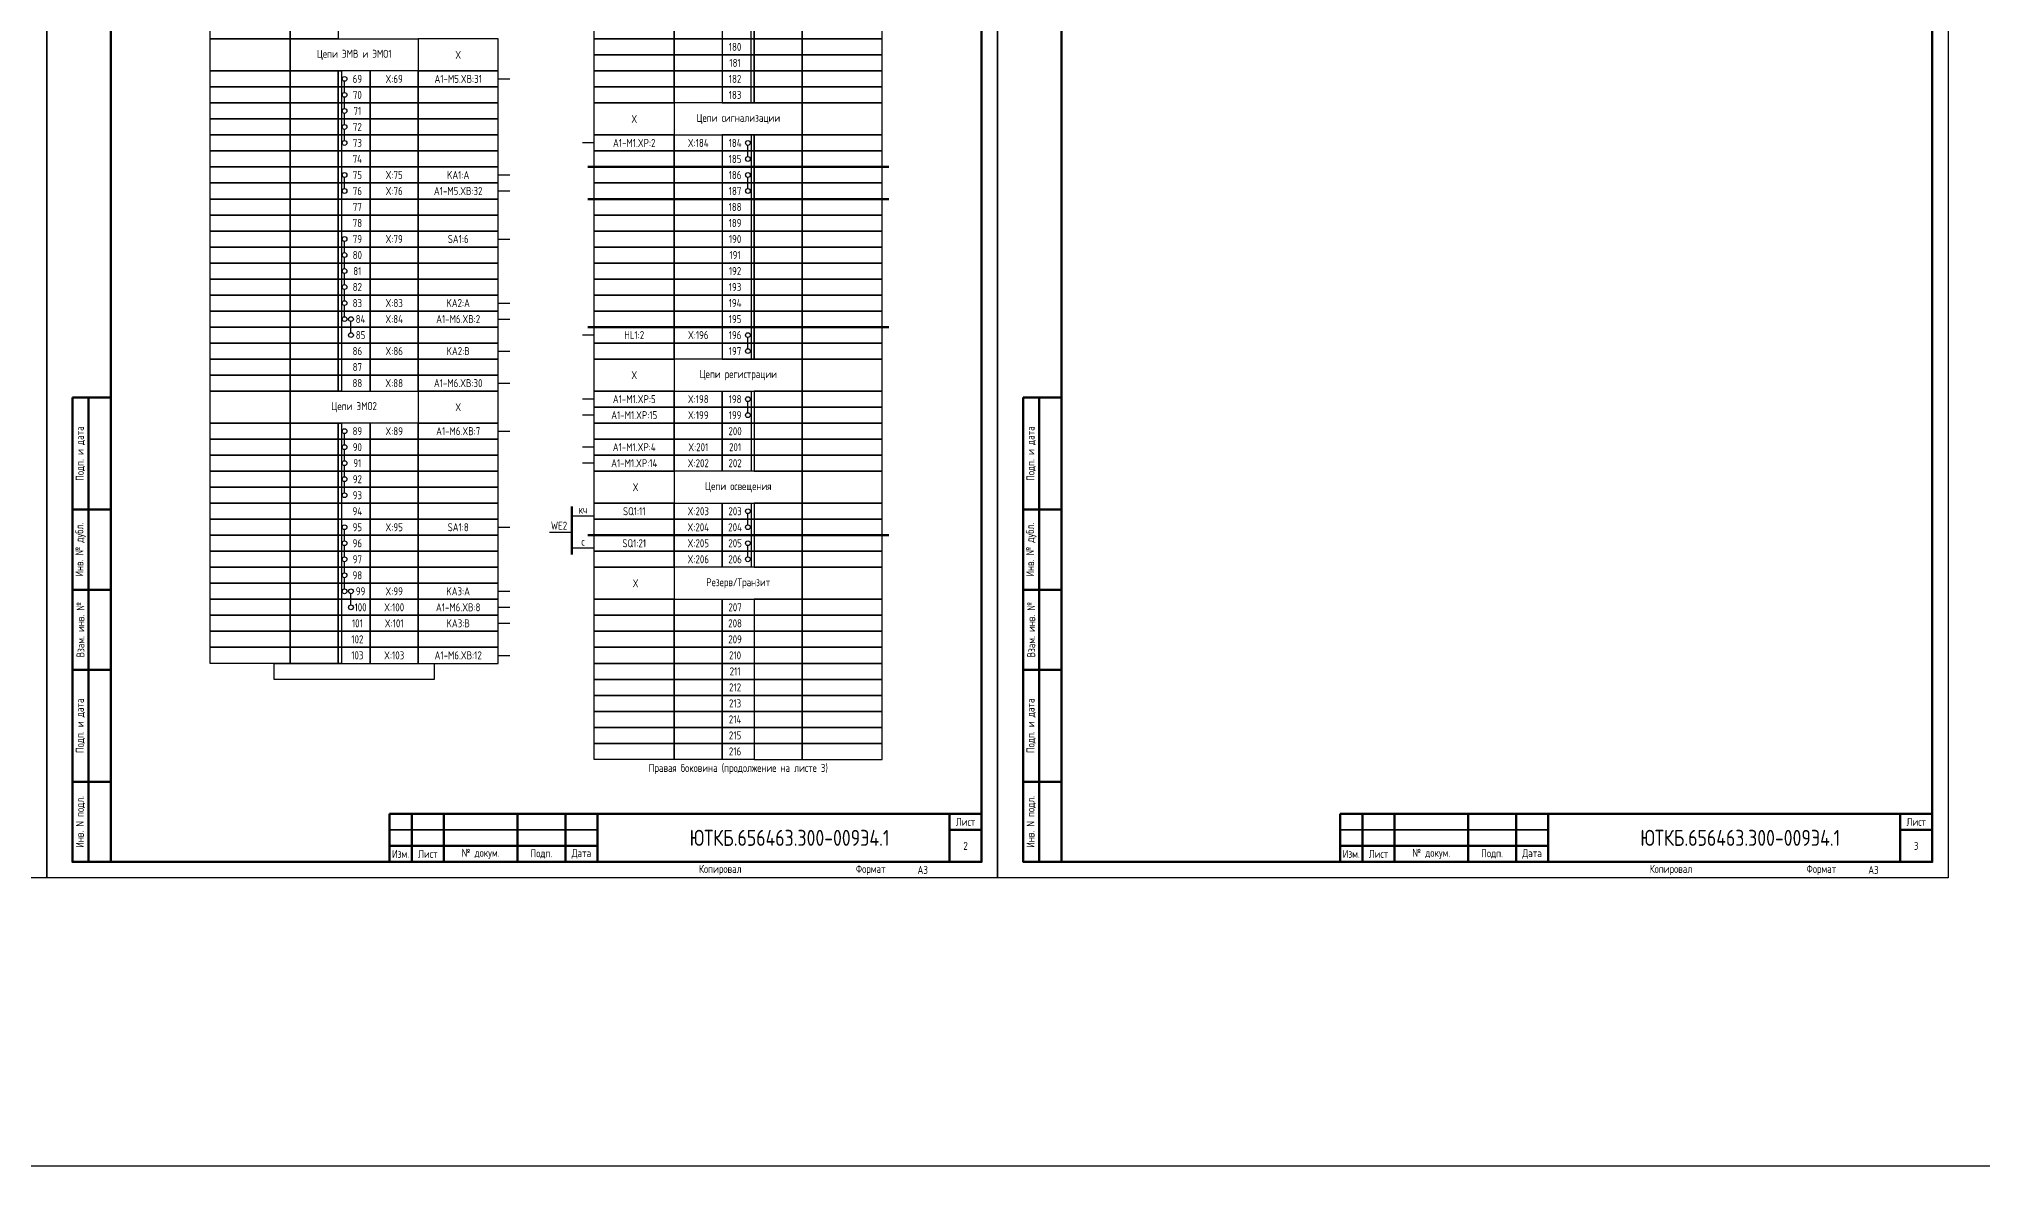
# Model space of a CAD drawing. Header units: millimetres. Extents: x -936 to 3453, y -90 to 618.
# Drawn here: x 2394 to 3002, y -90 to 262 of the extents above; entities that cross this region are included whole.
import ezdxf

# ---------------------------------------------------------------- set-up
doc = ezdxf.new("R2010")
doc.units = ezdxf.units.MM
doc.styles.add('Gost_type_A', font='GOST_A.TTF')

# ---------------------------------------------------------------- blocks, each defined once
blk = doc.blocks.new('Штамп левый нижний')
at = {"lineweight": 50}
for points in [[(-12, 145), (-7, 145), (-7, 110), (-12, 110)], [(-7, 145), (0, 145), (0, 110), (-7, 110)], [(-12, 110), (-7, 110), (-7, 85), (-12, 85)], [(-7, 110), (0, 110), (0, 85), (-7, 85)], [(-12, 85), (-7, 85), (-7, 60), (-12, 60)], [(-7, 85), (0, 85), (0, 60), (-7, 60)], [(-12, 60), (-7, 60), (-7, 25), (-12, 25)], [(-7, 60), (0, 60), (0, 25), (-7, 25)], [(-12, 25), (-7, 25), (-7, 0), (-12, 0)], [(-7, 25), (0, 25), (0, 0), (-7, 0)]]:
    blk.add_lwpolyline(points, close=True, dxfattribs=at)
at = {"char_height": 2.5, "attachment_point": 5, "rotation": 90, "style": 'Gost_type_A'}
for s, insert, width in [('Подп. и дата', (-9.5, 127.5), 35), ('Инв. № дубл.', (-9.5, 97.5), 25), ('Взам. инв. №', (-9.5, 72.5), 25), ('Подп. и дата', (-9.5, 42.5), 35), ('Инв. N подл.', (-9.5, 12.5), 25)]:
    blk.add_mtext(s, dxfattribs=dict(at, insert=insert, width=width))
blk = doc.blocks.new('Штамп малый нижний')
at = {"lineweight": 50}
for points in [[(-185, 15), (-178, 15), (-178, 5), (-185, 5)], [(-178, 15), (-168, 15), (-168, 5), (-178, 5)], [(-168, 15), (-145, 15), (-145, 5), (-168, 5)], [(-145, 15), (-130, 15), (-130, 5), (-145, 5)], [(-130, 15), (-120, 15), (-120, 5), (-130, 5)], [(-120, 15), (-10, 15), (-10, 0), (-120, 0)], [(-10, 15), (0, 15), (0, 10), (-10, 10)], [(-10, 10), (0, 10), (0, 0), (-10, 0)], [(-185, 5), (-178, 5), (-178, 0), (-185, 0)], [(-178, 5), (-168, 5), (-168, 0), (-178, 0)], [(-168, 5), (-145, 5), (-145, 0), (-168, 0)], [(-145, 5), (-130, 5), (-130, 0), (-145, 0)], [(-130, 5), (-120, 5), (-120, 0), (-130, 0)]]:
    blk.add_lwpolyline(points, close=True, dxfattribs=at)
for points in [[(-185, 15), (-178, 15), (-178, 10), (-185, 10)], [(-178, 15), (-168, 15), (-168, 10), (-178, 10)], [(-168, 15), (-145, 15), (-145, 10), (-168, 10)], [(-145, 15), (-130, 15), (-130, 10), (-145, 10)], [(-130, 15), (-120, 15), (-120, 10), (-130, 10)], [(-185, 10), (-178, 10), (-178, 5), (-185, 5)], [(-178, 10), (-168, 10), (-168, 5), (-178, 5)], [(-168, 10), (-145, 10), (-145, 5), (-168, 5)], [(-145, 10), (-130, 10), (-130, 5), (-145, 5)], [(-130, 10), (-120, 10), (-120, 5), (-130, 5)]]:
    blk.add_lwpolyline(points, close=True)
at = {"char_height": 2.5, "style": 'Gost_type_A'}
for s, insert, width, attachment_point in [('Лист', (-5, 12.5), 10, 5), ('Изм.', (-181.5, 2.5), 7, 5), ('Лист', (-173, 2.5), 10, 5), ('№ докум.', (-156.5, 2.5), 23, 5), ('Подп.', (-137.5, 2.5), 15, 5), ('Дата', (-125, 2.5), 10, 5), ('Копировал', (-75, -2.53), 13.1202, 6), ('Формат', (-30, -2.53), 13.1202, 6)]:
    blk.add_mtext(s, dxfattribs=dict(at, insert=insert, width=width, attachment_point=attachment_point))

msp = doc.modelspace()

# ---------------------------------------------------------------- linework, layer by layer
for p, q in [((2538, 249.5), (2541.62, 249.5)), ((2490, 245.25), (2490, 248.75)), ((2490, 240.25), (2490, 243.75)), ((2490, 235.25), (2490, 238.75)), ((2490, 230.25), (2490, 233.75)), ((2617, 232), (2617, 162)), ((2568, 229.5), (2564.38, 229.5)), ((2616, 225.25), (2616, 228.75)), ((2490, 215.25), (2490, 218.75)), ((2538, 219.5), (2541.62, 219.5)), ((2616, 215.25), (2616, 218.75)), ((2538, 214.5), (2541.62, 214.5)), ((2490, 195.25), (2490, 198.75)), ((2538, 199.5), (2541.62, 199.5)), ((2490, 190.25), (2490, 193.75)), ((2490, 185.25), (2490, 188.75)), ((2490, 180.25), (2490, 183.75)), ((2490, 175.25), (2490, 178.75)), ((2538, 179.5), (2541.62, 179.5)), ((2492, 170.25), (2492, 173.75)), ((2538, 174.5), (2541.62, 174.5)), ((2538, 164.5), (2541.62, 164.5)), ((2568, 169.5), (2564.38, 169.5)), ((2616, 165.25), (2616, 168.75)), ((2538, 154.5), (2541.62, 154.5)), ((2617, 152), (2617, 127)), ((2568, 149.5), (2564.38, 149.5)), ((2616, 145.25), (2616, 148.75)), ((2568, 144.5), (2564.38, 144.5)), ((2490, 135.25), (2490, 138.75)), ((2490, 130.25), (2490, 133.75)), ((2538, 139.5), (2541.62, 139.5)), ((2568, 134.5), (2564.38, 134.5)), ((2490, 125.25), (2490, 128.75)), ((2568, 129.5), (2564.38, 129.5)), ((2490, 120.25), (2490, 123.75)), ((2617, 117), (2617, 107)), ((2538, 109.5), (2541.62, 109.5)), ((2568, 113), (2561, 113)), ((2616, 110.25), (2616, 113.75)), ((2490, 105.25), (2490, 108.75)), ((2490, 100.25), (2490, 103.75)), ((2554, 108), (2561, 108)), ((2616, 100.25), (2616, 103.75)), ((2617, 107), (2617, 97)), ((2490, 95.25), (2490, 98.75)), ((2568, 103), (2561, 103)), ((2490, 90.25), (2490, 93.75)), ((2492, 85.25), (2492, 88.75)), ((2538, 89.5), (2541.62, 89.5)), ((2538, 84.5), (2541.62, 84.5)), ((2538, 79.5), (2541.62, 79.5)), ((2538, 69.5), (2541.62, 69.5))]:
    msp.add_line(p, q)
at = {"lineweight": 50}
for p, q in [((2566, 222), (2660, 222)), ((2566, 212), (2660, 212)), ((2566, 172), (2660, 172)), ((2561, 101), (2561, 116)), ((2660, 107), (2566, 107))]:
    msp.add_line(p, q, dxfattribs=at)
for points in [[(-936, 618), (3453, 618), (3453, -90), (-936, -90)], [(2397, 420), (2397, 0), (2100, 0), (2100, 420)], [(2694, 420), (2694, 0), (2397, 0), (2397, 420)], [(2991, 420), (2991, 0), (2694, 0), (2694, 420)], [(2618, 242), (2617, 242), (2617, 392), (2618, 392)], [(2448, 267), (2473, 267), (2473, 262), (2448, 262)], [(2448, 262), (2473, 262), (2473, 252), (2448, 252)], [(2473, 267), (2488, 267), (2488, 262), (2473, 262)], [(2473, 262), (2513, 262), (2513, 252), (2473, 252)], [(2538, 262), (2513, 262), (2513, 252), (2538, 252)], [(2568, 267), (2593, 267), (2593, 262), (2568, 262)], [(2568, 262), (2593, 262), (2593, 257), (2568, 257)], [(2593, 267), (2608, 267), (2608, 262), (2593, 262)], [(2593, 262), (2608, 262), (2608, 257), (2593, 257)], [(2618, 267), (2608, 267), (2608, 262), (2618, 262)], [(2618, 262), (2608, 262), (2608, 257), (2618, 257)], [(2633, 267), (2618, 267), (2618, 262), (2633, 262)], [(2633, 262), (2618, 262), (2618, 257), (2633, 257)], [(2658, 267), (2633, 267), (2633, 262), (2658, 262)], [(2658, 262), (2633, 262), (2633, 257), (2658, 257)], [(2568, 257), (2593, 257), (2593, 252), (2568, 252)], [(2593, 257), (2608, 257), (2608, 252), (2593, 252)], [(2618, 257), (2608, 257), (2608, 252), (2618, 252)], [(2633, 257), (2618, 257), (2618, 252), (2633, 252)], [(2658, 257), (2633, 257), (2633, 252), (2658, 252)], [(2448, 252), (2473, 252), (2473, 247), (2448, 247)], [(2473, 252), (2488, 252), (2488, 247), (2473, 247)], [(2498, 252), (2488, 252), (2488, 247), (2498, 247)], [(2488, 252), (2489, 252), (2489, 247), (2488, 247)], [(2513, 252), (2498, 252), (2498, 247), (2513, 247)], [(2538, 252), (2513, 252), (2513, 247), (2538, 247)], [(2568, 252), (2593, 252), (2593, 247), (2568, 247)], [(2593, 252), (2608, 252), (2608, 247), (2593, 247)], [(2618, 252), (2608, 252), (2608, 247), (2618, 247)], [(2633, 252), (2618, 252), (2618, 247), (2633, 247)], [(2658, 252), (2633, 252), (2633, 247), (2658, 247)], [(2448, 247), (2473, 247), (2473, 242), (2448, 242)], [(2473, 247), (2488, 247), (2488, 242), (2473, 242)], [(2498, 247), (2488, 247), (2488, 242), (2498, 242)], [(2488, 247), (2489, 247), (2489, 242), (2488, 242)], [(2513, 247), (2498, 247), (2498, 242), (2513, 242)], [(2538, 247), (2513, 247), (2513, 242), (2538, 242)], [(2568, 247), (2593, 247), (2593, 242), (2568, 242)], [(2593, 247), (2608, 247), (2608, 242), (2593, 242)], [(2618, 247), (2608, 247), (2608, 242), (2618, 242)], [(2633, 247), (2618, 247), (2618, 242), (2633, 242)], [(2658, 247), (2633, 247), (2633, 242), (2658, 242)], [(2448, 242), (2473, 242), (2473, 237), (2448, 237)], [(2448, 237), (2473, 237), (2473, 232), (2448, 232)], [(2473, 242), (2488, 242), (2488, 237), (2473, 237)], [(2473, 237), (2488, 237), (2488, 232), (2473, 232)], [(2498, 242), (2488, 242), (2488, 237), (2498, 237)], [(2488, 242), (2489, 242), (2489, 237), (2488, 237)], [(2498, 237), (2488, 237), (2488, 232), (2498, 232)], [(2488, 237), (2489, 237), (2489, 232), (2488, 232)], [(2513, 242), (2498, 242), (2498, 237), (2513, 237)], [(2513, 237), (2498, 237), (2498, 232), (2513, 232)], [(2538, 242), (2513, 242), (2513, 237), (2538, 237)], [(2538, 237), (2513, 237), (2513, 232), (2538, 232)], [(2568, 242), (2593, 242), (2593, 232), (2568, 232)], [(2633, 242), (2593, 242), (2593, 232), (2633, 232)], [(2658, 242), (2633, 242), (2633, 232), (2658, 232)], [(2448, 232), (2473, 232), (2473, 227), (2448, 227)], [(2473, 232), (2488, 232), (2488, 227), (2473, 227)], [(2498, 232), (2488, 232), (2488, 227), (2498, 227)], [(2488, 232), (2489, 232), (2489, 227), (2488, 227)], [(2513, 232), (2498, 232), (2498, 227), (2513, 227)], [(2538, 232), (2513, 232), (2513, 227), (2538, 227)], [(2568, 232), (2593, 232), (2593, 227), (2568, 227)], [(2593, 232), (2608, 232), (2608, 227), (2593, 227)], [(2618, 232), (2608, 232), (2608, 227), (2618, 227)], [(2633, 232), (2618, 232), (2618, 227), (2633, 227)], [(2658, 232), (2633, 232), (2633, 227), (2658, 227)], [(2448, 227), (2473, 227), (2473, 222), (2448, 222)], [(2473, 227), (2488, 227), (2488, 222), (2473, 222)], [(2498, 227), (2488, 227), (2488, 222), (2498, 222)], [(2488, 227), (2489, 227), (2489, 222), (2488, 222)], [(2513, 227), (2498, 227), (2498, 222), (2513, 222)], [(2538, 227), (2513, 227), (2513, 222), (2538, 222)], [(2568, 227), (2593, 227), (2593, 222), (2568, 222)], [(2593, 227), (2608, 227), (2608, 222), (2593, 222)], [(2618, 227), (2608, 227), (2608, 222), (2618, 222)], [(2633, 227), (2618, 227), (2618, 222), (2633, 222)], [(2658, 227), (2633, 227), (2633, 222), (2658, 222)], [(2448, 222), (2473, 222), (2473, 217), (2448, 217)], [(2473, 222), (2488, 222), (2488, 217), (2473, 217)], [(2498, 222), (2488, 222), (2488, 217), (2498, 217)], [(2488, 222), (2489, 222), (2489, 217), (2488, 217)], [(2513, 222), (2498, 222), (2498, 217), (2513, 217)], [(2538, 222), (2513, 222), (2513, 217), (2538, 217)], [(2568, 222), (2593, 222), (2593, 217), (2568, 217)], [(2593, 222), (2608, 222), (2608, 217), (2593, 217)], [(2618, 222), (2608, 222), (2608, 217), (2618, 217)], [(2633, 222), (2618, 222), (2618, 217), (2633, 217)], [(2658, 222), (2633, 222), (2633, 217), (2658, 217)], [(2448, 217), (2473, 217), (2473, 212), (2448, 212)], [(2473, 217), (2488, 217), (2488, 212), (2473, 212)], [(2498, 217), (2488, 217), (2488, 212), (2498, 212)], [(2488, 217), (2489, 217), (2489, 212), (2488, 212)], [(2513, 217), (2498, 217), (2498, 212), (2513, 212)], [(2538, 217), (2513, 217), (2513, 212), (2538, 212)], [(2568, 217), (2593, 217), (2593, 212), (2568, 212)], [(2593, 217), (2608, 217), (2608, 212), (2593, 212)], [(2618, 217), (2608, 217), (2608, 212), (2618, 212)], [(2633, 217), (2618, 217), (2618, 212), (2633, 212)], [(2658, 217), (2633, 217), (2633, 212), (2658, 212)], [(2448, 212), (2473, 212), (2473, 207), (2448, 207)], [(2448, 207), (2473, 207), (2473, 202), (2448, 202)], [(2473, 212), (2488, 212), (2488, 207), (2473, 207)], [(2473, 207), (2488, 207), (2488, 202), (2473, 202)], [(2498, 212), (2488, 212), (2488, 207), (2498, 207)], [(2488, 212), (2489, 212), (2489, 207), (2488, 207)], [(2498, 207), (2488, 207), (2488, 202), (2498, 202)], [(2488, 207), (2489, 207), (2489, 202), (2488, 202)], [(2513, 212), (2498, 212), (2498, 207), (2513, 207)], [(2513, 207), (2498, 207), (2498, 202), (2513, 202)], [(2538, 212), (2513, 212), (2513, 207), (2538, 207)], [(2538, 207), (2513, 207), (2513, 202), (2538, 202)], [(2568, 212), (2593, 212), (2593, 207), (2568, 207)], [(2568, 207), (2593, 207), (2593, 202), (2568, 202)], [(2593, 212), (2608, 212), (2608, 207), (2593, 207)], [(2593, 207), (2608, 207), (2608, 202), (2593, 202)], [(2618, 212), (2608, 212), (2608, 207), (2618, 207)], [(2618, 207), (2608, 207), (2608, 202), (2618, 202)], [(2633, 212), (2618, 212), (2618, 207), (2633, 207)], [(2633, 207), (2618, 207), (2618, 202), (2633, 202)], [(2658, 212), (2633, 212), (2633, 207), (2658, 207)], [(2658, 207), (2633, 207), (2633, 202), (2658, 202)], [(2448, 202), (2473, 202), (2473, 197), (2448, 197)], [(2473, 202), (2488, 202), (2488, 197), (2473, 197)], [(2498, 202), (2488, 202), (2488, 197), (2498, 197)], [(2488, 202), (2489, 202), (2489, 197), (2488, 197)], [(2513, 202), (2498, 202), (2498, 197), (2513, 197)], [(2538, 202), (2513, 202), (2513, 197), (2538, 197)], [(2568, 202), (2593, 202), (2593, 197), (2568, 197)], [(2593, 202), (2608, 202), (2608, 197), (2593, 197)], [(2618, 202), (2608, 202), (2608, 197), (2618, 197)], [(2633, 202), (2618, 202), (2618, 197), (2633, 197)], [(2658, 202), (2633, 202), (2633, 197), (2658, 197)], [(2448, 197), (2473, 197), (2473, 192), (2448, 192)], [(2473, 197), (2488, 197), (2488, 192), (2473, 192)], [(2498, 197), (2488, 197), (2488, 192), (2498, 192)], [(2488, 197), (2489, 197), (2489, 192), (2488, 192)], [(2513, 197), (2498, 197), (2498, 192), (2513, 192)], [(2538, 197), (2513, 197), (2513, 192), (2538, 192)], [(2568, 197), (2593, 197), (2593, 192), (2568, 192)], [(2593, 197), (2608, 197), (2608, 192), (2593, 192)], [(2618, 197), (2608, 197), (2608, 192), (2618, 192)], [(2633, 197), (2618, 197), (2618, 192), (2633, 192)], [(2658, 197), (2633, 197), (2633, 192), (2658, 192)], [(2448, 192), (2473, 192), (2473, 187), (2448, 187)], [(2473, 192), (2488, 192), (2488, 187), (2473, 187)], [(2498, 192), (2488, 192), (2488, 187), (2498, 187)], [(2488, 192), (2489, 192), (2489, 187), (2488, 187)], [(2513, 192), (2498, 192), (2498, 187), (2513, 187)], [(2538, 192), (2513, 192), (2513, 187), (2538, 187)], [(2568, 192), (2593, 192), (2593, 187), (2568, 187)], [(2593, 192), (2608, 192), (2608, 187), (2593, 187)], [(2618, 192), (2608, 192), (2608, 187), (2618, 187)], [(2633, 192), (2618, 192), (2618, 187), (2633, 187)], [(2658, 192), (2633, 192), (2633, 187), (2658, 187)], [(2448, 187), (2473, 187), (2473, 182), (2448, 182)], [(2473, 187), (2488, 187), (2488, 182), (2473, 182)], [(2498, 187), (2488, 187), (2488, 182), (2498, 182)], [(2488, 187), (2489, 187), (2489, 182), (2488, 182)], [(2513, 187), (2498, 187), (2498, 182), (2513, 182)], [(2538, 187), (2513, 187), (2513, 182), (2538, 182)], [(2568, 187), (2593, 187), (2593, 182), (2568, 182)], [(2593, 187), (2608, 187), (2608, 182), (2593, 182)], [(2618, 187), (2608, 187), (2608, 182), (2618, 182)], [(2633, 187), (2618, 187), (2618, 182), (2633, 182)], [(2658, 187), (2633, 187), (2633, 182), (2658, 182)], [(2448, 182), (2473, 182), (2473, 177), (2448, 177)], [(2448, 177), (2473, 177), (2473, 172), (2448, 172)], [(2473, 182), (2488, 182), (2488, 177), (2473, 177)], [(2473, 177), (2488, 177), (2488, 172), (2473, 172)], [(2498, 182), (2488, 182), (2488, 177), (2498, 177)], [(2488, 182), (2489, 182), (2489, 177), (2488, 177)], [(2498, 177), (2488, 177), (2488, 172), (2498, 172)], [(2488, 177), (2489, 177), (2489, 172), (2488, 172)], [(2513, 182), (2498, 182), (2498, 177), (2513, 177)], [(2513, 177), (2498, 177), (2498, 172), (2513, 172)], [(2538, 182), (2513, 182), (2513, 177), (2538, 177)], [(2538, 177), (2513, 177), (2513, 172), (2538, 172)], [(2568, 182), (2593, 182), (2593, 177), (2568, 177)], [(2568, 177), (2593, 177), (2593, 172), (2568, 172)], [(2593, 182), (2608, 182), (2608, 177), (2593, 177)], [(2593, 177), (2608, 177), (2608, 172), (2593, 172)], [(2618, 182), (2608, 182), (2608, 177), (2618, 177)], [(2618, 177), (2608, 177), (2608, 172), (2618, 172)], [(2633, 182), (2618, 182), (2618, 177), (2633, 177)], [(2633, 177), (2618, 177), (2618, 172), (2633, 172)], [(2658, 182), (2633, 182), (2633, 177), (2658, 177)], [(2658, 177), (2633, 177), (2633, 172), (2658, 172)], [(2448, 172), (2473, 172), (2473, 167), (2448, 167)], [(2473, 172), (2488, 172), (2488, 167), (2473, 167)], [(2498, 172), (2488, 172), (2488, 167), (2498, 167)], [(2488, 172), (2489, 172), (2489, 167), (2488, 167)], [(2513, 172), (2498, 172), (2498, 167), (2513, 167)], [(2538, 172), (2513, 172), (2513, 167), (2538, 167)], [(2568, 172), (2593, 172), (2593, 167), (2568, 167)], [(2593, 172), (2608, 172), (2608, 167), (2593, 167)], [(2618, 172), (2608, 172), (2608, 167), (2618, 167)], [(2633, 172), (2618, 172), (2618, 167), (2633, 167)], [(2658, 172), (2633, 172), (2633, 167), (2658, 167)], [(2448, 167), (2473, 167), (2473, 162), (2448, 162)], [(2473, 167), (2488, 167), (2488, 162), (2473, 162)], [(2498, 167), (2488, 167), (2488, 162), (2498, 162)], [(2488, 167), (2489, 167), (2489, 162), (2488, 162)], [(2513, 167), (2498, 167), (2498, 162), (2513, 162)], [(2538, 167), (2513, 167), (2513, 162), (2538, 162)], [(2568, 167), (2593, 167), (2593, 162), (2568, 162)], [(2593, 167), (2608, 167), (2608, 162), (2593, 162)], [(2618, 167), (2608, 167), (2608, 162), (2618, 162)], [(2633, 167), (2618, 167), (2618, 162), (2633, 162)], [(2658, 167), (2633, 167), (2633, 162), (2658, 162)], [(2448, 162), (2473, 162), (2473, 157), (2448, 157)], [(2473, 162), (2488, 162), (2488, 157), (2473, 157)], [(2498, 162), (2488, 162), (2488, 157), (2498, 157)], [(2488, 162), (2489, 162), (2489, 157), (2488, 157)], [(2513, 162), (2498, 162), (2498, 157), (2513, 157)], [(2538, 162), (2513, 162), (2513, 157), (2538, 157)], [(2568, 162), (2593, 162), (2593, 152), (2568, 152)], [(2633, 162), (2593, 162), (2593, 152), (2633, 152)], [(2658, 162), (2633, 162), (2633, 152), (2658, 152)], [(2448, 157), (2473, 157), (2473, 152), (2448, 152)], [(2448, 152), (2473, 152), (2473, 142), (2448, 142)], [(2473, 157), (2488, 157), (2488, 152), (2473, 152)], [(2473, 152), (2513, 152), (2513, 142), (2473, 142)], [(2498, 157), (2488, 157), (2488, 152), (2498, 152)], [(2488, 157), (2489, 157), (2489, 152), (2488, 152)], [(2513, 157), (2498, 157), (2498, 152), (2513, 152)], [(2538, 157), (2513, 157), (2513, 152), (2538, 152)], [(2538, 152), (2513, 152), (2513, 142), (2538, 142)], [(2568, 152), (2593, 152), (2593, 147), (2568, 147)], [(2593, 152), (2608, 152), (2608, 147), (2593, 147)], [(2608, 152), (2618, 152), (2618, 147), (2608, 147)], [(2633, 152), (2618, 152), (2618, 147), (2633, 147)], [(2658, 152), (2633, 152), (2633, 147), (2658, 147)], [(2568, 147), (2593, 147), (2593, 142), (2568, 142)], [(2593, 147), (2608, 147), (2608, 142), (2593, 142)], [(2608, 147), (2618, 147), (2618, 142), (2608, 142)], [(2633, 147), (2618, 147), (2618, 142), (2633, 142)], [(2658, 147), (2633, 147), (2633, 142), (2658, 142)], [(2448, 142), (2473, 142), (2473, 137), (2448, 137)], [(2473, 142), (2488, 142), (2488, 137), (2473, 137)], [(2498, 142), (2488, 142), (2488, 137), (2498, 137)], [(2488, 142), (2489, 142), (2489, 137), (2488, 137)], [(2513, 142), (2498, 142), (2498, 137), (2513, 137)], [(2538, 142), (2513, 142), (2513, 137), (2538, 137)], [(2568, 142), (2593, 142), (2593, 137), (2568, 137)], [(2593, 142), (2608, 142), (2608, 137), (2593, 137)], [(2608, 142), (2618, 142), (2618, 137), (2608, 137)], [(2633, 142), (2618, 142), (2618, 137), (2633, 137)], [(2658, 142), (2633, 142), (2633, 137), (2658, 137)], [(2448, 137), (2473, 137), (2473, 132), (2448, 132)], [(2473, 137), (2488, 137), (2488, 132), (2473, 132)], [(2498, 137), (2488, 137), (2488, 132), (2498, 132)], [(2488, 137), (2489, 137), (2489, 132), (2488, 132)], [(2513, 137), (2498, 137), (2498, 132), (2513, 132)], [(2538, 137), (2513, 137), (2513, 132), (2538, 132)], [(2568, 137), (2593, 137), (2593, 132), (2568, 132)], [(2593, 137), (2608, 137), (2608, 132), (2593, 132)], [(2608, 137), (2618, 137), (2618, 132), (2608, 132)], [(2633, 137), (2618, 137), (2618, 132), (2633, 132)], [(2658, 137), (2633, 137), (2633, 132), (2658, 132)], [(2448, 132), (2473, 132), (2473, 127), (2448, 127)], [(2473, 132), (2488, 132), (2488, 127), (2473, 127)], [(2498, 132), (2488, 132), (2488, 127), (2498, 127)], [(2488, 132), (2489, 132), (2489, 127), (2488, 127)], [(2513, 132), (2498, 132), (2498, 127), (2513, 127)], [(2538, 132), (2513, 132), (2513, 127), (2538, 127)], [(2568, 132), (2593, 132), (2593, 127), (2568, 127)], [(2593, 132), (2608, 132), (2608, 127), (2593, 127)], [(2608, 132), (2618, 132), (2618, 127), (2608, 127)], [(2633, 132), (2618, 132), (2618, 127), (2633, 127)], [(2658, 132), (2633, 132), (2633, 127), (2658, 127)], [(2448, 127), (2473, 127), (2473, 122), (2448, 122)], [(2448, 122), (2473, 122), (2473, 117), (2448, 117)], [(2473, 127), (2488, 127), (2488, 122), (2473, 122)], [(2473, 122), (2488, 122), (2488, 117), (2473, 117)], [(2498, 127), (2488, 127), (2488, 122), (2498, 122)], [(2488, 127), (2489, 127), (2489, 122), (2488, 122)], [(2498, 122), (2488, 122), (2488, 117), (2498, 117)], [(2488, 122), (2489, 122), (2489, 117), (2488, 117)], [(2513, 127), (2498, 127), (2498, 122), (2513, 122)], [(2513, 122), (2498, 122), (2498, 117), (2513, 117)], [(2538, 127), (2513, 127), (2513, 122), (2538, 122)], [(2538, 122), (2513, 122), (2513, 117), (2538, 117)], [(2568, 127), (2593, 127), (2593, 117), (2568, 117)], [(2633, 127), (2593, 127), (2593, 117), (2633, 117)], [(2658, 127), (2633, 127), (2633, 117), (2658, 117)], [(2448, 117), (2473, 117), (2473, 112), (2448, 112)], [(2473, 117), (2488, 117), (2488, 112), (2473, 112)], [(2498, 117), (2488, 117), (2488, 112), (2498, 112)], [(2488, 117), (2489, 117), (2489, 112), (2488, 112)], [(2513, 117), (2498, 117), (2498, 112), (2513, 112)], [(2538, 117), (2513, 117), (2513, 112), (2538, 112)], [(2568, 117), (2593, 117), (2593, 112), (2568, 112)], [(2593, 117), (2608, 117), (2608, 112), (2593, 112)], [(2608, 117), (2618, 117), (2618, 112), (2608, 112)], [(2633, 117), (2618, 117), (2618, 112), (2633, 112)], [(2658, 117), (2633, 117), (2633, 112), (2658, 112)], [(2448, 112), (2473, 112), (2473, 107), (2448, 107)], [(2473, 112), (2488, 112), (2488, 107), (2473, 107)], [(2498, 112), (2488, 112), (2488, 107), (2498, 107)], [(2488, 112), (2489, 112), (2489, 107), (2488, 107)], [(2513, 112), (2498, 112), (2498, 107), (2513, 107)], [(2538, 112), (2513, 112), (2513, 107), (2538, 107)], [(2568, 112), (2593, 112), (2593, 107), (2568, 107)], [(2593, 112), (2608, 112), (2608, 107), (2593, 107)], [(2608, 112), (2618, 112), (2618, 107), (2608, 107)], [(2633, 112), (2618, 112), (2618, 107), (2633, 107)], [(2658, 112), (2633, 112), (2633, 107), (2658, 107)], [(2448, 107), (2473, 107), (2473, 102), (2448, 102)], [(2473, 107), (2488, 107), (2488, 102), (2473, 102)], [(2498, 107), (2488, 107), (2488, 102), (2498, 102)], [(2488, 107), (2489, 107), (2489, 102), (2488, 102)], [(2513, 107), (2498, 107), (2498, 102), (2513, 102)], [(2538, 107), (2513, 107), (2513, 102), (2538, 102)], [(2568, 107), (2593, 107), (2593, 102), (2568, 102)], [(2593, 107), (2608, 107), (2608, 102), (2593, 102)], [(2608, 107), (2618, 107), (2618, 102), (2608, 102)], [(2633, 107), (2618, 107), (2618, 102), (2633, 102)], [(2658, 107), (2633, 107), (2633, 102), (2658, 102)], [(2448, 102), (2473, 102), (2473, 97), (2448, 97)], [(2473, 102), (2488, 102), (2488, 97), (2473, 97)], [(2498, 102), (2488, 102), (2488, 97), (2498, 97)], [(2488, 102), (2489, 102), (2489, 97), (2488, 97)], [(2513, 102), (2498, 102), (2498, 97), (2513, 97)], [(2538, 102), (2513, 102), (2513, 97), (2538, 97)], [(2568, 102), (2593, 102), (2593, 97), (2568, 97)], [(2593, 102), (2608, 102), (2608, 97), (2593, 97)], [(2608, 102), (2618, 102), (2618, 97), (2608, 97)], [(2633, 102), (2618, 102), (2618, 97), (2633, 97)], [(2658, 102), (2633, 102), (2633, 97), (2658, 97)], [(2448, 97), (2473, 97), (2473, 92), (2448, 92)], [(2448, 92), (2473, 92), (2473, 87), (2448, 87)], [(2473, 97), (2488, 97), (2488, 92), (2473, 92)], [(2473, 92), (2488, 92), (2488, 87), (2473, 87)], [(2498, 97), (2488, 97), (2488, 92), (2498, 92)], [(2488, 97), (2489, 97), (2489, 92), (2488, 92)], [(2498, 92), (2488, 92), (2488, 87), (2498, 87)], [(2488, 92), (2489, 92), (2489, 87), (2488, 87)], [(2513, 97), (2498, 97), (2498, 92), (2513, 92)], [(2513, 92), (2498, 92), (2498, 87), (2513, 87)], [(2538, 97), (2513, 97), (2513, 92), (2538, 92)], [(2538, 92), (2513, 92), (2513, 87), (2538, 87)], [(2568, 97), (2593, 97), (2593, 87), (2568, 87)], [(2633, 97), (2593, 97), (2593, 87), (2633, 87)], [(2658, 97), (2633, 97), (2633, 87), (2658, 87)], [(2448, 87), (2473, 87), (2473, 82), (2448, 82)], [(2473, 87), (2488, 87), (2488, 82), (2473, 82)], [(2498, 87), (2488, 87), (2488, 82), (2498, 82)], [(2488, 87), (2489, 87), (2489, 82), (2488, 82)], [(2513, 87), (2498, 87), (2498, 82), (2513, 82)], [(2538, 87), (2513, 87), (2513, 82), (2538, 82)], [(2568, 87), (2593, 87), (2593, 82), (2568, 82)], [(2593, 87), (2608, 87), (2608, 82), (2593, 82)], [(2608, 87), (2618, 87), (2618, 82), (2608, 82)], [(2633, 87), (2618, 87), (2618, 82), (2633, 82)], [(2658, 87), (2633, 87), (2633, 82), (2658, 82)], [(2448, 82), (2473, 82), (2473, 77), (2448, 77)], [(2473, 82), (2488, 82), (2488, 77), (2473, 77)], [(2498, 82), (2488, 82), (2488, 77), (2498, 77)], [(2488, 82), (2489, 82), (2489, 77), (2488, 77)], [(2513, 82), (2498, 82), (2498, 77), (2513, 77)], [(2538, 82), (2513, 82), (2513, 77), (2538, 77)], [(2568, 82), (2593, 82), (2593, 77), (2568, 77)], [(2593, 82), (2608, 82), (2608, 77), (2593, 77)], [(2608, 82), (2618, 82), (2618, 77), (2608, 77)], [(2633, 82), (2618, 82), (2618, 77), (2633, 77)], [(2658, 82), (2633, 82), (2633, 77), (2658, 77)], [(2448, 77), (2473, 77), (2473, 72), (2448, 72)], [(2473, 77), (2488, 77), (2488, 72), (2473, 72)], [(2498, 77), (2488, 77), (2488, 72), (2498, 72)], [(2488, 77), (2489, 77), (2489, 72), (2488, 72)], [(2513, 77), (2498, 77), (2498, 72), (2513, 72)], [(2538, 77), (2513, 77), (2513, 72), (2538, 72)], [(2568, 77), (2593, 77), (2593, 72), (2568, 72)], [(2593, 77), (2608, 77), (2608, 72), (2593, 72)], [(2608, 77), (2618, 77), (2618, 72), (2608, 72)], [(2633, 77), (2618, 77), (2618, 72), (2633, 72)], [(2658, 77), (2633, 77), (2633, 72), (2658, 72)], [(2448, 72), (2473, 72), (2473, 67), (2448, 67)], [(2468, 67), (2518, 67), (2518, 62), (2468, 62)], [(2473, 72), (2488, 72), (2488, 67), (2473, 67)], [(2498, 72), (2488, 72), (2488, 67), (2498, 67)], [(2488, 72), (2489, 72), (2489, 67), (2488, 67)], [(2513, 72), (2498, 72), (2498, 67), (2513, 67)], [(2538, 72), (2513, 72), (2513, 67), (2538, 67)], [(2568, 72), (2593, 72), (2593, 67), (2568, 67)], [(2568, 67), (2593, 67), (2593, 62), (2568, 62)], [(2593, 72), (2608, 72), (2608, 67), (2593, 67)], [(2593, 67), (2608, 67), (2608, 62), (2593, 62)], [(2608, 72), (2618, 72), (2618, 67), (2608, 67)], [(2608, 67), (2618, 67), (2618, 62), (2608, 62)], [(2633, 72), (2618, 72), (2618, 67), (2633, 67)], [(2633, 67), (2618, 67), (2618, 62), (2633, 62)], [(2658, 72), (2633, 72), (2633, 67), (2658, 67)], [(2658, 67), (2633, 67), (2633, 62), (2658, 62)], [(2568, 62), (2593, 62), (2593, 57), (2568, 57)], [(2593, 62), (2608, 62), (2608, 57), (2593, 57)], [(2608, 62), (2618, 62), (2618, 57), (2608, 57)], [(2633, 62), (2618, 62), (2618, 57), (2633, 57)], [(2658, 62), (2633, 62), (2633, 57), (2658, 57)], [(2568, 57), (2593, 57), (2593, 52), (2568, 52)], [(2593, 57), (2608, 57), (2608, 52), (2593, 52)], [(2608, 57), (2618, 57), (2618, 52), (2608, 52)], [(2633, 57), (2618, 57), (2618, 52), (2633, 52)], [(2658, 57), (2633, 57), (2633, 52), (2658, 52)], [(2568, 52), (2593, 52), (2593, 47), (2568, 47)], [(2593, 52), (2608, 52), (2608, 47), (2593, 47)], [(2608, 52), (2618, 52), (2618, 47), (2608, 47)], [(2633, 52), (2618, 52), (2618, 47), (2633, 47)], [(2658, 52), (2633, 52), (2633, 47), (2658, 47)], [(2568, 47), (2593, 47), (2593, 42), (2568, 42)], [(2593, 47), (2608, 47), (2608, 42), (2593, 42)], [(2608, 47), (2618, 47), (2618, 42), (2608, 42)], [(2633, 47), (2618, 47), (2618, 42), (2633, 42)], [(2658, 47), (2633, 47), (2633, 42), (2658, 42)], [(2568, 42), (2593, 42), (2593, 37), (2568, 37)], [(2593, 42), (2608, 42), (2608, 37), (2593, 37)], [(2608, 42), (2618, 42), (2618, 37), (2608, 37)], [(2633, 42), (2618, 42), (2618, 37), (2633, 37)], [(2658, 42), (2633, 42), (2633, 37), (2658, 37)]]:
    msp.add_lwpolyline(points, close=True)
for points in [[(2689, 415), (2689, 5), (2417, 5), (2417, 415)], [(2986, 415), (2986, 5), (2714, 5), (2714, 415)]]:
    msp.add_lwpolyline(points, close=True, dxfattribs=at)
for centre in [(2490, 249.5), (2490, 244.5), (2490, 239.5), (2490, 234.5), (2490, 229.5), (2616, 229.5), (2616, 224.5), (2490, 219.5), (2616, 219.5), (2490, 214.5), (2616, 214.5), (2490, 199.5), (2490, 194.5), (2490, 189.5), (2490, 184.5), (2490, 179.5), (2490, 174.5), (2492, 174.5), (2492, 169.5), (2616, 169.5), (2616, 164.5), (2616, 149.5), (2490, 139.5), (2616, 144.5), (2490, 134.5), (2490, 129.5), (2490, 124.5), (2490, 119.5), (2490, 109.5), (2616, 114.5), (2616, 109.5), (2490, 104.5), (2616, 104.5), (2490, 99.5), (2616, 99.5), (2490, 94.5), (2490, 89.5), (2492, 89.5), (2492, 84.5)]:
    msp.add_circle(centre, 0.75)

# ---------------------------------------------------------------- block references
at = {"color": 1}
for p in [(2417, 5), (2714, 5)]:
    msp.add_blockref('Штамп левый нижний', p, dxfattribs=at)
for p in [(2689, 5), (2986, 5)]:
    msp.add_blockref('Штамп малый нижний', p)

# ---------------------------------------------------------------- texts
at = {"style": 'Gost_type_A'}
for s, insert, char_height, width, attachment_point in [('Цепи ЭМВ и ЭМО1', (2493, 257), 2.5, 40, 5), ('X', (2525.5, 257), 2.5, 25, 5), ('A1-M5.XВ:31', (2525.5, 249.5), 2.5, 25, 5), ('X', (2580.5, 237), 2.5, 25, 5), ('Цепи сигнализации', (2613, 237), 2.5, 40, 5), ('A1-M1.XP:2', (2580.5, 229.5), 2.5, 25, 5), ('KA1:A', (2525.5, 219.5), 2.5, 25, 5), ('A1-M5.XВ:32', (2525.5, 214.5), 2.5, 25, 5), ('SA1:6', (2525.5, 199.5), 2.5, 25, 5), ('KA2:A', (2525.5, 179.5), 2.5, 25, 5), ('A1-M6.XВ:2', (2525.5, 174.5), 2.5, 25, 5), ('HL1:2', (2580.5, 169.5), 2.5, 25, 5), ('KA2:B', (2525.5, 164.5), 2.5, 25, 5), ('X', (2580.5, 157), 2.5, 25, 5), ('Цепи регистрации', (2613, 157), 2.5, 40, 5), ('A1-M6.XВ:30', (2525.5, 154.5), 2.5, 25, 5), ('Цепи ЭМО2', (2493, 147), 2.5, 40, 5), ('X', (2525.5, 147), 2.5, 25, 5), ('A1-M1.XP:15', (2580.5, 144.5), 2.5, 25, 5), ('A1-M1.XP:5', (2580.5, 149.5), 2.5, 25, 5), ('A1-M6.XВ:7', (2525.5, 139.5), 2.5, 25, 5), ('A1-M1.XP:4', (2580.5, 134.5), 2.5, 25, 5), ('A1-M1.XP:14', (2580.5, 129.5), 2.5, 25, 5), ('X', (2580.91, 122), 2.5, 25, 5), ('Цепи освещения', (2613, 122), 2.5, 40, 5), ('кч', (2564.5, 115), 2.5, 7, 5), ('SQ1:11', (2580.5, 114.5), 2.5, 25, 5), ('SA1:8', (2525.5, 109.5), 2.5, 25, 5), ('WE2', (2557, 110), 2.5, 7, 5), ('с', (2564.5, 105), 2.5, 7, 5), ('SQ1:21', (2580.5, 104.5), 2.5, 25, 5), ('X', (2580.91, 92), 2.5, 25, 5), ('Резерв/Транзит', (2613, 92), 2.5, 40, 5), ('A1-M6.XВ:8', (2525.5, 84.5), 2.5, 25, 5), ('KA3:A', (2525.5, 89.5), 2.5, 25, 5), ('KA3:B', (2525.5, 79.5), 2.5, 25, 5), ('A1-M6.XВ:12', (2525.5, 69.5), 2.5, 25, 5), ('Правая боковина (продолжение на листе 3)', (2613, 34), 2.5, 90, 5), ('ЮТКБ.656463.300-009Э4.1', (2629, 12.5), 5, 120, 5), ('ЮТКБ.656463.300-009Э4.1', (2926, 12.5), 5, 120, 5), ('2', (2684, 10), 2.5, 10, 5), ('3', (2981, 10), 2.5, 10, 5), ('A3', (2669, 2.5), 2.5, 20, 4), ('A3', (2669, 2.5), 2.5, 20, 4), ('A3', (2966, 2.5), 2.5, 20, 4), ('A3', (2966, 2.5), 2.5, 20, 4)]:
    msp.add_mtext(s, dxfattribs=dict(at, insert=insert, char_height=char_height, width=width, attachment_point=attachment_point))
at = {"ltscale": 10, "char_height": 2.5, "attachment_point": 5, "style": 'Gost_type_A'}
for s, insert, width in [('180', (2612, 259.5), 8), ('181', (2612, 254.5), 8), ('69', (2494, 249.5), 8), ('X:69', (2505.5, 249.5), 15), ('182', (2612, 249.5), 8), ('70', (2494, 244.5), 8), ('183', (2612, 244.5), 8), ('71', (2494, 239.5), 8), ('73', (2494, 229.5), 8), ('72', (2494, 234.5), 8), ('X:184', (2600.5, 229.5), 15), ('184', (2612, 229.5), 8), ('74', (2494, 224.5), 8), ('185', (2612, 224.5), 8), ('75', (2494, 219.5), 8), ('X:75', (2505.5, 219.5), 15), ('186', (2612, 219.5), 8), ('76', (2494, 214.5), 8), ('X:76', (2505.5, 214.5), 15), ('187', (2612, 214.5), 8), ('77', (2494, 209.5), 8), ('188', (2612, 209.5), 8), ('78', (2494, 204.5), 8), ('79', (2494, 199.5), 8), ('X:79', (2505.5, 199.5), 15), ('189', (2612, 204.5), 8), ('190', (2612, 199.5), 8), ('80', (2494, 194.5), 8), ('191', (2612, 194.5), 8), ('81', (2494, 189.5), 8), ('192', (2612, 189.5), 8), ('82', (2494, 184.5), 8), ('193', (2612, 184.5), 8), ('83', (2494, 179.5), 8), ('X:83', (2505.5, 179.5), 15), ('194', (2612, 179.5), 8), ('84', (2495, 174.5), 8), ('85', (2495, 169.5), 8), ('X:84', (2505.5, 174.5), 15), ('X:196', (2600.5, 169.5), 15), ('195', (2612, 174.5), 8), ('196', (2612, 169.5), 8), ('86', (2494, 164.5), 8), ('X:86', (2505.5, 164.5), 15), ('197', (2612, 164.5), 8), ('87', (2494, 159.5), 8), ('88', (2494, 154.5), 8), ('X:88', (2505.5, 154.5), 15), ('X:198', (2600.5, 149.5), 15), ('X:199', (2600.5, 144.5), 15), ('198', (2612, 149.5), 8), ('199', (2612, 144.5), 8), ('89', (2494, 139.5), 8), ('X:89', (2505.5, 139.5), 15), ('200', (2612, 139.5), 8), ('90', (2494, 134.5), 8), ('X:201', (2600.5, 134.5), 15), ('201', (2612, 134.5), 8), ('91', (2494, 129.5), 8), ('X:202', (2600.5, 129.5), 15), ('202', (2612, 129.5), 8), ('92', (2494, 124.5), 8), ('94', (2494, 114.5), 8), ('93', (2494, 119.5), 8), ('X:203', (2600.5, 114.5), 15), ('203', (2612, 114.5), 8), ('95', (2494, 109.5), 8), ('X:95', (2505.5, 109.5), 15), ('X:204', (2600.5, 109.5), 15), ('204', (2612, 109.5), 8), ('96', (2494, 104.5), 8), ('X:205', (2600.5, 104.5), 15), ('205', (2612, 104.5), 8), ('97', (2494, 99.5), 8), ('X:206', (2600.5, 99.5), 15), ('206', (2612, 99.5), 8), ('98', (2494, 94.5), 8), ('100', (2495, 84.5), 8), ('99', (2495, 89.5), 8), ('X:100', (2505.5, 84.5), 15), ('X:99', (2505.5, 89.5), 15), ('207', (2612, 84.5), 8), ('101', (2494, 79.5), 8), ('X:101', (2505.5, 79.5), 15), ('208', (2612, 79.5), 8), ('102', (2494, 74.5), 8), ('209', (2612, 74.5), 8), ('103', (2494, 69.5), 8), ('X:103', (2505.5, 69.5), 15), ('210', (2612, 69.5), 8), ('212', (2612, 59.5), 8), ('211', (2612, 64.5), 8), ('213', (2612, 54.5), 8), ('214', (2612, 49.5), 8), ('215', (2612, 44.5), 8), ('216', (2612, 39.5), 8)]:
    msp.add_mtext(s, dxfattribs=dict(at, insert=insert, width=width))

doc.saveas('drawing.dxf')
